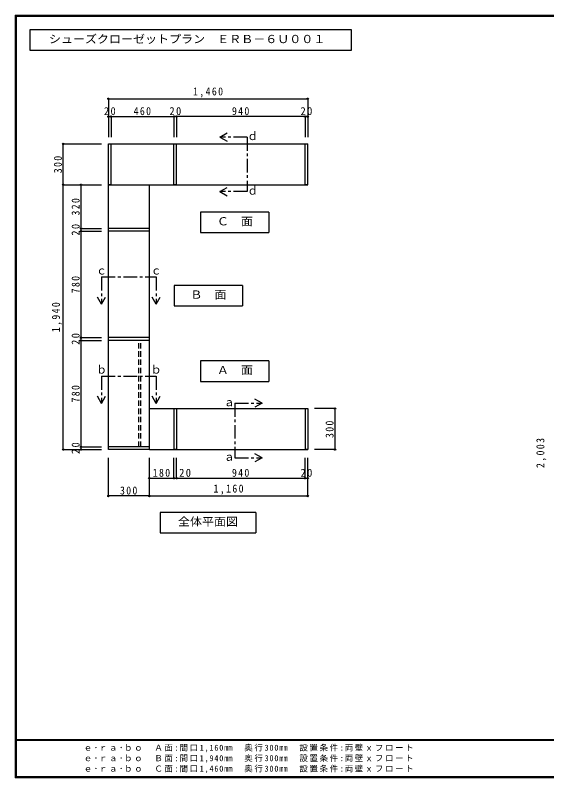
# Model space of a CAD drawing. Units: millimetres at full size, sheet at 1:20. Extents: x -8210 to 8210, y -5841 to 5773.
# Drawn here: x -8210 to -4318, y 187 to 5773 of the extents above; entities that cross this region are included whole.
import ezdxf
from ezdxf.enums import TextEntityAlignment as Align

# ---------------------------------------------------------------- set-up
doc = ezdxf.new("R2010")
doc.units = ezdxf.units.MM
doc.header["$LTSCALE"] = 20
doc.header["$PDMODE"] = 32
doc.header["$PDSIZE"] = 10
doc.linetypes.add('CHAIN1', pattern=[8, 5, -1, 1, -1])
doc.linetypes.add('DASHED2', pattern=[3, 2, -1])
for name, color, linetype in [('0-2_本体', 2, 'Continuous'), ('0-3_固定棚', 3, 'Continuous'), ('0-6_ﾊﾟｲﾌﾟﾊﾝｶﾞｰ', 4, 'Continuous'), ('0-A_文字', 7, 'Continuous'), ('0-B_寸法', 4, 'Continuous'), ('F-1_枠', 6, 'Continuous'), ('F-A_文字', 7, 'Continuous')]:
    doc.layers.add(name, color=color, linetype=linetype)
doc.styles.add('ＭＳ ゴシック', font='')
doc.styles.get('ＭＳ ゴシック').set_extended_font_data('MS Gothic')

msp = doc.modelspace()

# ---------------------------------------------------------------- linework, layer by layer
at = {"layer": '0-2_本体'}
for p, q in [((-7527.95, 4831.09), (-7507.95, 4831.09)), ((-7527.95, 4531.09), (-7527.95, 4831.09)), ((-7507.95, 4531.09), (-7507.95, 4831.09)), ((-7047.95, 4831.09), (-7027.95, 4831.09)), ((-7047.95, 4531.09), (-7047.95, 4831.09)), ((-7027.95, 4531.09), (-7027.95, 4831.09)), ((-6087.95, 4831.09), (-6067.95, 4831.09)), ((-6087.95, 4531.09), (-6087.95, 4831.09)), ((-6067.95, 4531.09), (-6067.95, 4831.09)), ((-7507.95, 4531.09), (-7527.95, 4531.09)), ((-7027.95, 4531.09), (-7047.95, 4531.09)), ((-6067.95, 4531.09), (-6087.95, 4531.09)), ((-7527.95, 4191.09), (-7527.95, 4211.09)), ((-7227.95, 4191.09), (-7527.95, 4191.09)), ((-7527.95, 3391.09), (-7527.95, 3411.09)), ((-7227.95, 3391.09), (-7527.95, 3391.09)), ((-7047.95, 2891.09), (-7047.95, 2591.09)), ((-6087.95, 2891.09), (-6067.95, 2891.09)), ((-6087.95, 2891.09), (-6087.95, 2591.09)), ((-7527.95, 2591.09), (-7527.95, 2611.09)), ((-7227.95, 2591.09), (-7527.95, 2591.09))]:
    msp.add_line(p, q, dxfattribs=at)
at = {"layer": '0-2_本体', "color": 3}
msp.add_line((-7227.95, 2891.09), (-7227.95, 4531.09), dxfattribs=at)
at = {"layer": '0-2_本体'}
for points in [[(-7227.95, 4191.09), (-7227.95, 4211.09), (-7527.95, 4211.09)], [(-7227.95, 3391.09), (-7227.95, 3411.09), (-7527.95, 3411.09)], [(-7047.95, 2891.09), (-7027.95, 2891.09), (-7027.95, 2591.09), (-7047.95, 2591.09)], [(-6067.95, 2891.09), (-6067.95, 2591.09), (-6087.95, 2591.09)], [(-7227.95, 2591.09), (-7227.95, 2611.09), (-7527.95, 2611.09)]]:
    msp.add_lwpolyline(points, dxfattribs=at)
at = {"layer": '0-3_固定棚'}
for p, q in [((-7527.95, 4831.09), (-6067.95, 4831.09)), ((-7527.95, 4531.09), (-6067.95, 4531.09)), ((-7527.95, 2591.09), (-7527.95, 4531.09)), ((-7227.95, 2591.09), (-7227.95, 2891.09)), ((-7227.95, 2891.09), (-6067.95, 2891.09)), ((-7227.95, 2591.09), (-6067.95, 2591.09))]:
    msp.add_line(p, q, dxfattribs=at)
at = {"layer": '0-6_ﾊﾟｲﾌﾟﾊﾝｶﾞｰ', "linetype": 'DASHED2'}
for p, q in [((-7305.45, 2611.09), (-7305.45, 3391.09)), ((-7290.45, 2611.09), (-7290.45, 3391.09))]:
    msp.add_line(p, q, dxfattribs=at)
at = {"layer": '0-A_文字'}
for p, q in [((-8103.33, 5666.67), (-8103.33, 5516.67)), ((-5746.82, 5666.67), (-8103.33, 5666.67)), ((-5746.82, 5516.67), (-5746.82, 5666.67)), ((-8103.33, 5516.67), (-5746.82, 5516.67)), ((-6711.14, 4881.09), (-6659.18, 4911.09)), ((-6711.14, 4881.09), (-6659.18, 4851.09)), ((-6711.14, 4481.09), (-6659.18, 4511.09)), ((-6711.14, 4481.09), (-6659.18, 4451.09)), ((-6352.2, 4331.09), (-6853.2, 4331.09)), ((-6352.2, 4331.09), (-6352.2, 4181.09)), ((-6546.28, 3794.09), (-7047.28, 3794.09)), ((-7047.28, 3794.09), (-7047.28, 3644.09)), ((-6546.28, 3794.09), (-6546.28, 3644.09)), ((-7577.95, 3655.8), (-7607.95, 3707.76)), ((-7577.95, 3655.8), (-7547.95, 3707.76)), ((-7177.95, 3655.8), (-7207.95, 3707.76)), ((-7177.95, 3655.8), (-7147.95, 3707.76)), ((-7047.28, 3644.09), (-6546.28, 3644.09)), ((-6352.2, 3241.09), (-6853.2, 3241.09)), ((-6853.2, 3241.09), (-6853.2, 3091.09)), ((-6352.2, 3241.09), (-6352.2, 3091.09)), ((-6853.2, 3091.09), (-6352.2, 3091.09)), ((-7577.95, 2929.87), (-7607.95, 2981.83)), ((-7577.95, 2929.87), (-7547.95, 2981.83)), ((-7177.95, 2929.87), (-7207.95, 2981.83)), ((-7177.95, 2929.87), (-7147.95, 2981.83)), ((-6402.8, 2931.09), (-6454.76, 2961.09)), ((-6402.8, 2931.09), (-6454.76, 2901.09)), ((-6402.8, 2531.09), (-6454.76, 2561.09)), ((-6402.8, 2531.09), (-6454.76, 2501.09)), ((-6447.35, 2131.09), (-7148.35, 2131.09)), ((-6447.35, 2131.09), (-6447.35, 1981.09))]:
    msp.add_line(p, q, dxfattribs=at)
at = {"layer": '0-A_文字', "linetype": 'CHAIN1'}
for p, q in [((-6511.14, 4881.09), (-6711.14, 4881.09)), ((-6511.14, 4881.09), (-6511.14, 4481.09)), ((-6511.14, 4481.09), (-6711.14, 4481.09)), ((-7577.95, 3855.8), (-7577.95, 3655.8)), ((-7577.95, 3855.8), (-7177.95, 3855.8)), ((-7177.95, 3855.8), (-7177.95, 3655.8)), ((-7577.95, 3129.87), (-7577.95, 2929.87)), ((-7577.95, 3129.87), (-7177.95, 3129.87)), ((-7177.95, 3129.87), (-7177.95, 2929.87)), ((-6602.8, 2931.09), (-6402.8, 2931.09)), ((-6602.8, 2931.09), (-6602.8, 2531.09)), ((-6602.8, 2531.09), (-6402.8, 2531.09))]:
    msp.add_line(p, q, dxfattribs=at)
at = {"layer": '0-A_文字'}
for points in [[(-6853.2, 4331.09), (-6853.2, 4181.09), (-6352.2, 4181.09)], [(-7148.35, 2131.09), (-7148.35, 1981.09), (-6447.35, 1981.09)]]:
    msp.add_lwpolyline(points, dxfattribs=at)
at = {"layer": '0-B_寸法'}
for p, q in [((-7527.95, 5161.09), (-7527.95, 5031.09)), ((-7527.95, 5161.09), (-6067.95, 5161.09)), ((-6067.95, 5161.09), (-6067.95, 4881.09)), ((-7527.95, 5031.09), (-7507.95, 5031.09)), ((-7527.95, 5031.09), (-7527.95, 4881.09)), ((-7507.95, 5031.09), (-7507.95, 4881.09)), ((-7507.95, 5031.09), (-7047.95, 5031.09)), ((-7507.95, 5031.09), (-7507.95, 4881.09)), ((-7027.95, 5031.09), (-7047.95, 5031.09)), ((-7047.95, 5031.09), (-7047.95, 4881.09)), ((-7047.95, 5031.09), (-7047.95, 4881.09)), ((-7027.95, 5031.09), (-7027.95, 4881.09)), ((-6087.95, 5031.09), (-7027.95, 5031.09)), ((-6067.95, 5031.09), (-6087.95, 5031.09)), ((-6087.95, 5031.09), (-6087.95, 4881.09)), ((-7857.95, 4531.09), (-7857.95, 4831.09)), ((-7857.95, 4831.09), (-7577.95, 4831.09)), ((-7857.95, 2591.09), (-7857.95, 4531.09)), ((-7857.95, 4531.09), (-7577.95, 4531.09)), ((-7727.95, 4211.09), (-7727.95, 4531.09)), ((-7727.95, 4531.09), (-7577.95, 4531.09)), ((-7727.95, 4191.09), (-7727.95, 4211.09)), ((-7727.95, 4211.09), (-7577.95, 4211.09)), ((-7727.95, 3411.09), (-7727.95, 4191.09)), ((-7727.95, 4191.09), (-7577.95, 4191.09)), ((-7727.95, 3391.09), (-7727.95, 3411.09)), ((-7727.95, 3411.09), (-7577.95, 3411.09)), ((-7727.95, 2611.09), (-7727.95, 3391.09)), ((-7727.95, 3391.09), (-7577.95, 3391.09)), ((-5867.95, 2891.09), (-6017.95, 2891.09)), ((-5867.95, 2591.09), (-5867.95, 2891.09)), ((-7857.95, 2591.09), (-7577.95, 2591.09)), ((-7727.95, 2591.09), (-7727.95, 2611.09)), ((-7727.95, 2611.09), (-7577.95, 2611.09)), ((-7727.95, 2591.09), (-7577.95, 2591.09)), ((-5867.95, 2591.09), (-6017.95, 2591.09)), ((-7527.95, 2251.09), (-7527.95, 2531.09)), ((-7227.95, 2381.09), (-7227.95, 2531.09)), ((-7227.95, 2251.09), (-7227.95, 2531.09)), ((-7047.95, 2381.09), (-7047.95, 2531.09)), ((-7027.95, 2381.09), (-7027.95, 2531.09)), ((-6087.95, 2381.09), (-6087.95, 2531.09)), ((-6067.95, 2381.09), (-6067.95, 2531.09)), ((-7227.95, 2251.09), (-7227.95, 2381.09)), ((-7047.95, 2381.09), (-7027.95, 2381.09)), ((-7027.95, 2381.09), (-6087.95, 2381.09)), ((-6087.95, 2381.09), (-6067.95, 2381.09)), ((-6067.95, 2251.09), (-6067.95, 2381.09)), ((-7227.95, 2251.09), (-7527.95, 2251.09)), ((-7227.95, 2251.09), (-6067.95, 2251.09))]:
    msp.add_line(p, q, dxfattribs=at)
msp.add_lwpolyline([(-7227.95, 2381.09), (-7047.95, 2381.09), (-7047.95, 2531.09)], dxfattribs=at)
at = {"layer": '0-B_寸法', "color": 7}
for p in [(-7527.95, 5161.09), (-6067.95, 5161.09), (-7527.95, 5031.09), (-7507.95, 5031.09), (-7047.95, 5031.09), (-7027.95, 5031.09), (-6087.95, 5031.09), (-6067.95, 5031.09), (-7857.95, 4831.09), (-7857.95, 4531.09), (-7727.95, 4531.09), (-7727.95, 4211.09), (-7727.95, 4191.09), (-7727.95, 3411.09), (-7727.95, 3391.09), (-5867.95, 2891.09), (-7857.95, 2591.09), (-7727.95, 2611.09), (-7727.95, 2591.09), (-5867.95, 2591.09), (-7227.95, 2381.09), (-7047.95, 2381.09), (-7027.95, 2381.09), (-6087.95, 2381.09), (-6067.95, 2381.09), (-7527.95, 2251.09), (-7227.95, 2251.09), (-6067.95, 2251.09)]:
    msp.add_point(p, dxfattribs=at)
at = {"layer": 'F-1_枠'}
for p, q in [((-8210, 5773.33), (-8210, 186.67)), ((-8210, 5773.33), (-410, 5773.33)), ((-8210, 5770), (-410, 5770)), ((-8210, 5766.67), (-410, 5766.67)), ((-8206.67, 5773.33), (-8206.67, 186.67)), ((-8203.33, 5773.33), (-8203.33, 186.67)), ((-410, 463.33), (-8210, 463.33)), ((-410, 460), (-8210, 460)), ((-410, 193.33), (-8210, 193.33)), ((-410, 190), (-8210, 190)), ((-410, 186.67), (-8210, 186.67))]:
    msp.add_line(p, q, dxfattribs=at)

# ---------------------------------------------------------------- texts
at = {"layer": '0-A_文字', "style": 'ＭＳ ゴシック', "width": 1.1}
for s, p in [('シューズクローゼットプラン\u3000ＥＲＢ－６Ｕ００１', (-7963.33, 5551.67)), ('Ｃ\u3000面', (-6733.2, 4216.09)), ('Ｂ\u3000面', (-6927.28, 3679.09)), ('Ａ\u3000面', (-6733.2, 3126.09)), ('全体平面図', (-7018.35, 2016.09))]:
    msp.add_text(s, height=58.65, dxfattribs=at).set_placement(p, align=Align.BOTTOM_LEFT)
at = {"layer": '0-A_文字', "style": 'ＭＳ ゴシック'}
for s, p in [('ｄ', (-6511.14, 4841.09)), ('ｄ', (-6511.14, 4441.09)), ('ｃ', (-7617.95, 3855.8)), ('ｃ', (-7217.95, 3855.8)), ('ｂ', (-7617.95, 3129.87)), ('ｂ', (-7217.95, 3129.87)), ('ａ', (-6682.8, 2891.09)), ('ａ', (-6682.8, 2491.09))]:
    msp.add_text(s, height=58.65, dxfattribs=at).set_placement(p, align=Align.BOTTOM_LEFT)
at = {"layer": '0-B_寸法', "color": 7, "char_height": 58.65, "attachment_point": 7, "style": 'ＭＳ ゴシック'}
for s, insert in [('\\T1.28;\\W0.9;1,460', (-6907.95, 5171.09)), ('\\T1.27;\\W0.95;20', (-7560.45, 5041.09)), ('\\T1.27;\\W0.9;460', (-7342.95, 5041.09)), ('\\T1.27;\\W0.95;20', (-7080.45, 5041.09)), ('\\T1.27;\\W0.9;940', (-6622.95, 5041.09)), ('\\T1.27;\\W0.95;20', (-6120.45, 5041.09)), ('\\T1.27;\\W0.9;180', (-7202.95, 2391.09)), ('\\T1.27;\\W0.95;20', (-7009.28, 2391.09)), ('\\T1.27;\\W0.9;940', (-6622.95, 2391.09)), ('\\T1.27;\\W0.95;20', (-6120.45, 2391.09)), ('\\T1.27;\\W0.9;300', (-7442.95, 2261.09)), ('\\T1.28;\\W0.9;1,160', (-6757.95, 2261.09))]:
    msp.add_mtext(s, dxfattribs=dict(at, insert=insert))
at = {"layer": '0-B_寸法', "color": 7, "char_height": 58.65, "attachment_point": 7, "rotation": 90, "style": 'ＭＳ ゴシック'}
for s, insert in [('\\T1.27;\\W0.9;300', (-7867.95, 4616.09)), ('\\T1.27;\\W0.9;320', (-7737.95, 4306.09)), ('\\T1.27;\\W0.95;20', (-7737.95, 4158.59)), ('\\T1.27;\\W0.9;780', (-7737.95, 3736.09)), ('\\T1.28;\\W0.9;1,940', (-7867.95, 3451.09)), ('\\T1.27;\\W0.95;20', (-7737.95, 3358.59)), ('\\T1.27;\\W0.9;780', (-7737.95, 2936.09)), ('\\T1.27;\\W0.9;300', (-5877.95, 2676.09)), ('\\T1.27;\\W0.95;20', (-7737.95, 2558.59)), ('\\T1.28;\\W0.9;2,003', (-4320, 2456.27))]:
    msp.add_mtext(s, dxfattribs=dict(at, insert=insert))
at = {"layer": 'F-A_文字', "char_height": 43.99, "attachment_point": 7, "style": 'ＭＳ ゴシック'}
for s, insert in [('\\T1.2;ｅ･ｒａ･ｂｏ\u3000Ａ面:間口1,160㎜\u3000奥行300㎜\u3000設置条件:両壁ｘフロート', (-7708.36, 373.33)), ('\\T1.2;ｅ･ｒａ･ｂｏ\u3000Ｂ面:間口1,940㎜\u3000奥行300㎜\u3000設置条件:両壁ｘフロート', (-7708.36, 296.67)), ('\\T1.2;ｅ･ｒａ･ｂｏ\u3000Ｃ面:間口1,460㎜\u3000奥行300㎜\u3000設置条件:両壁ｘフロート', (-7708.36, 220))]:
    msp.add_mtext(s, dxfattribs=dict(at, insert=insert))

doc.saveas('drawing.dxf')
